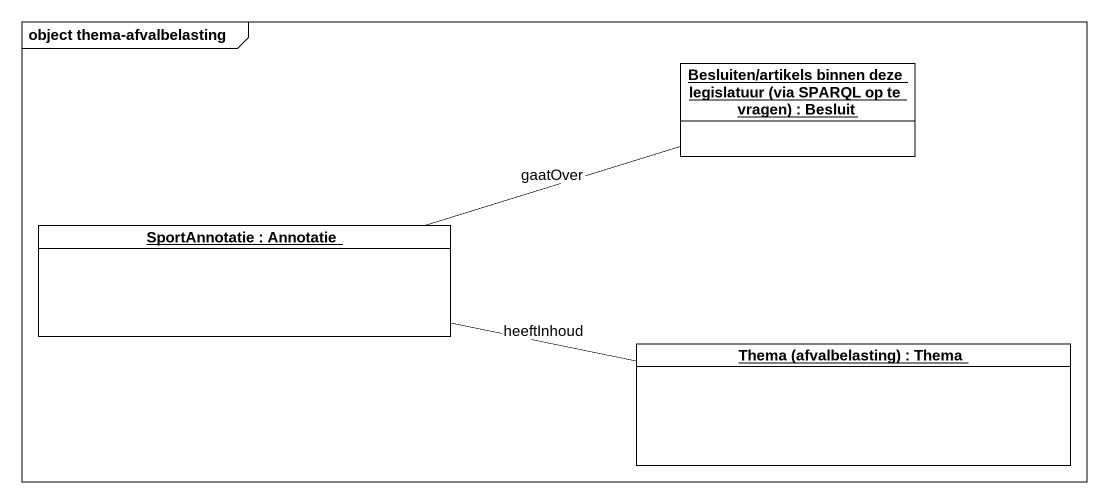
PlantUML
@startuml
mainframe object thema-afvalbelasting
hide circle
hide empty members
object "Besluiten/artikels binnen deze legislatuur (via SPARQL op te vragen) : Besluit" as Besluiten_artikels_binnen
object "SportAnnotatie : Annotatie" as SportAnnotatie
object "Thema (afvalbelasting) : Thema" as Thema_afvalbelasting
SportAnnotatie -right- Besluiten_artikels_binnen : gaatOver
SportAnnotatie -right- Thema_afvalbelasting : heeftInhoud
@enduml
